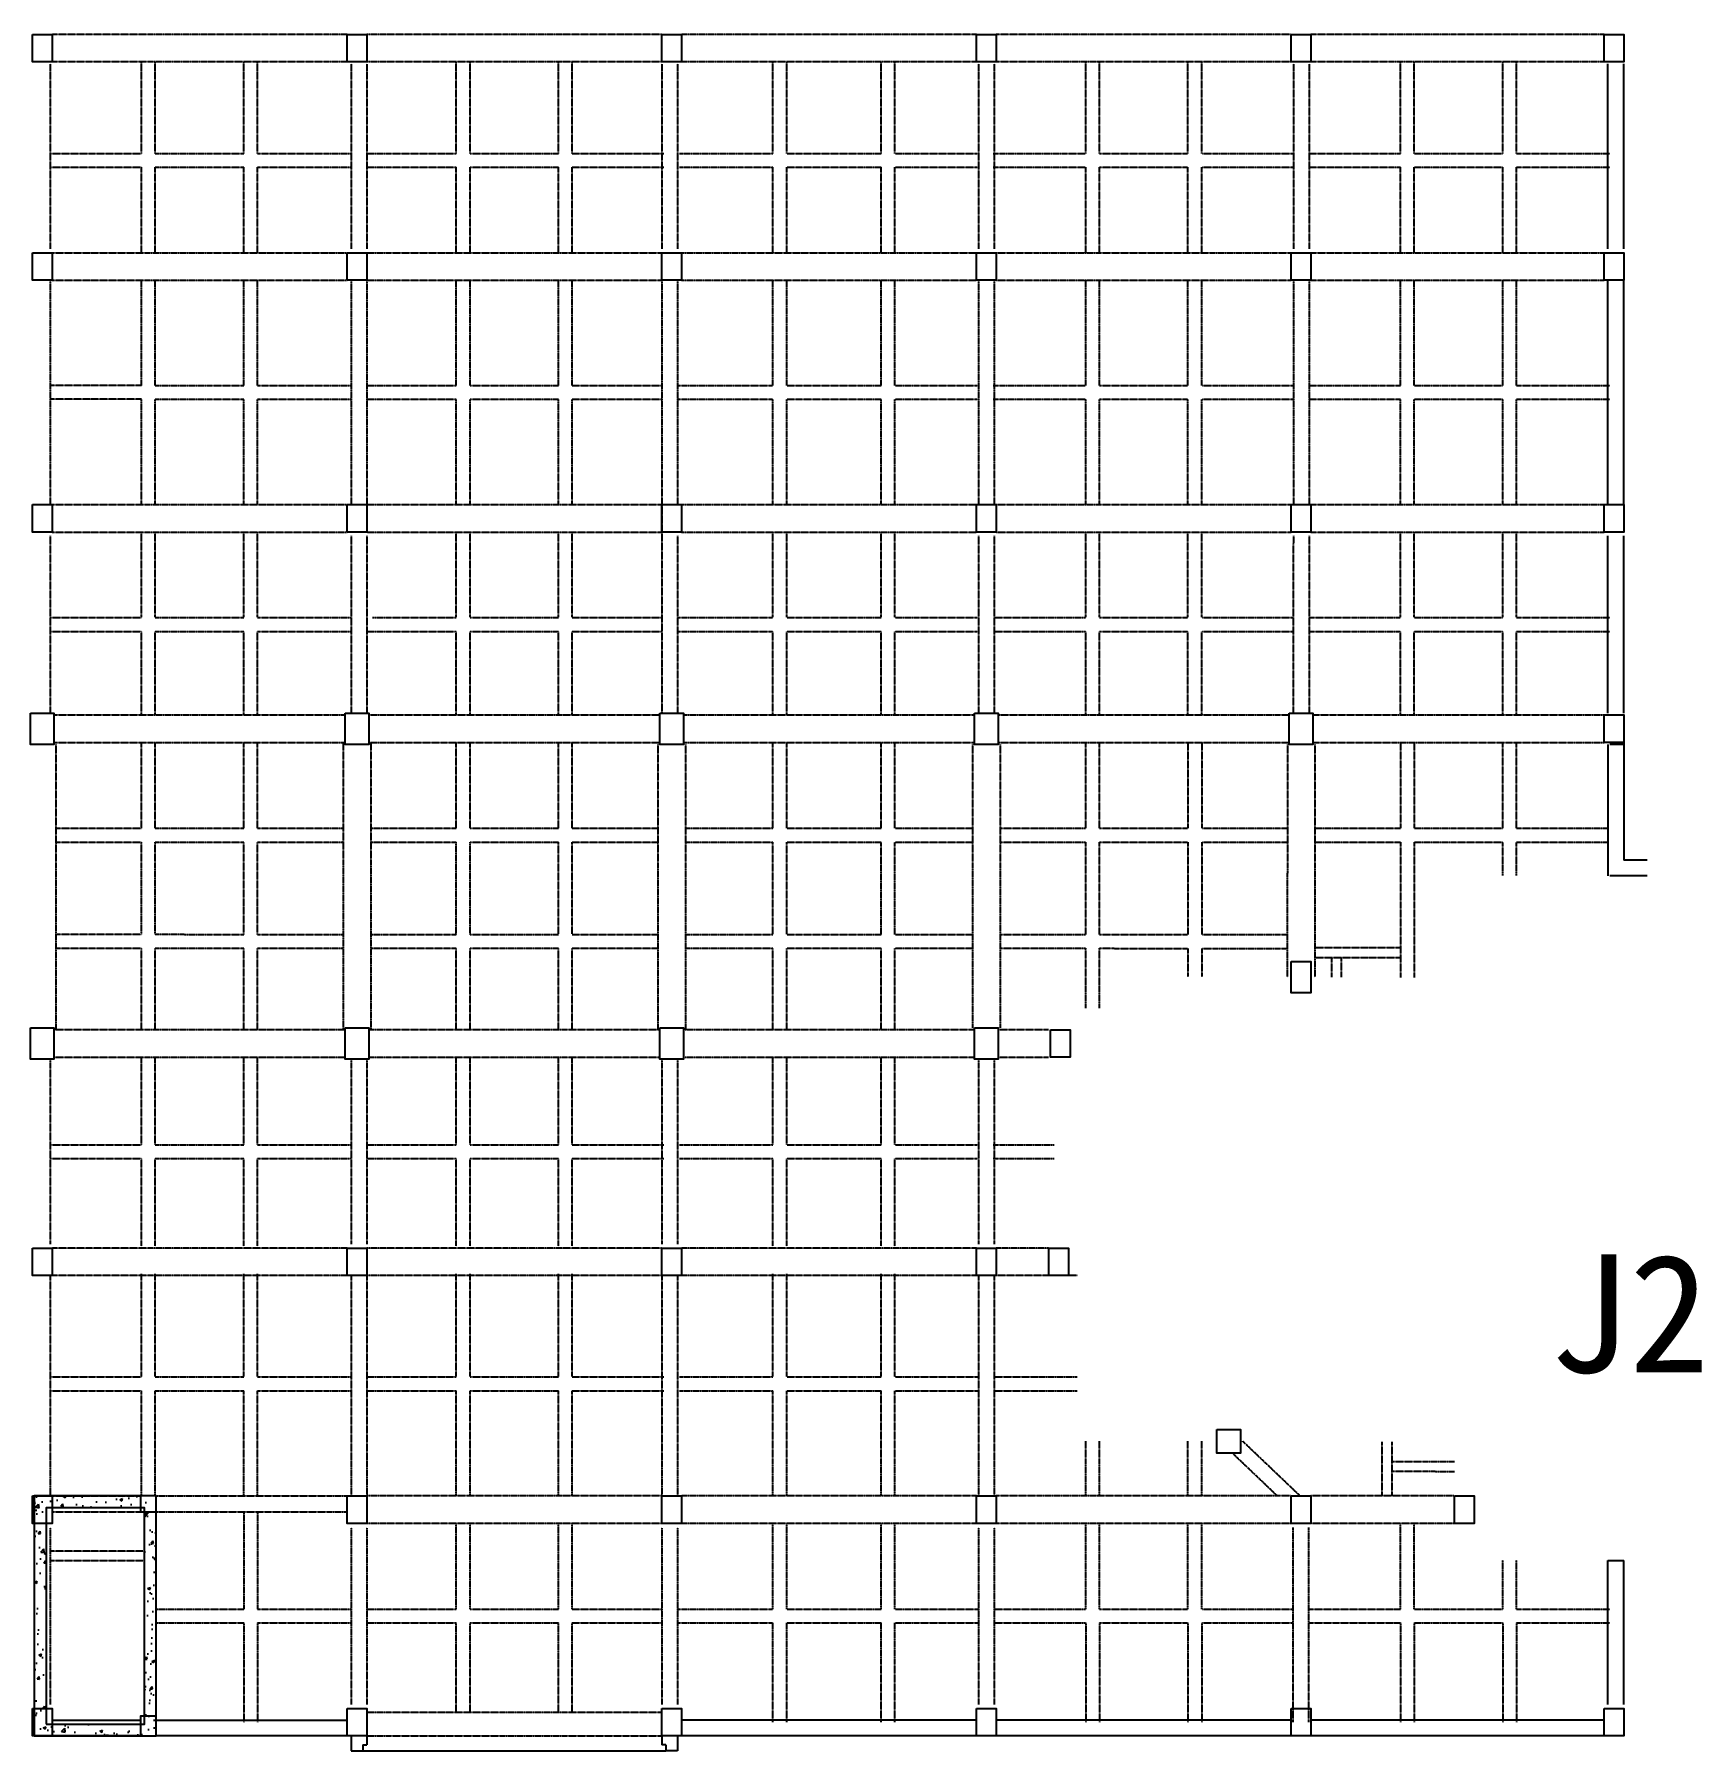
# Model space of a CAD drawing. Extents: x -1348811 to 123514, y -640545 to 749356.
# Drawn here: x -373011 to -330629, y -128634 to -85009 of the extents above; entities that cross this region are included whole.
import ezdxf
from ezdxf.enums import TextEntityAlignment as Align

# ---------------------------------------------------------------- set-up
doc = ezdxf.new("R2010")
doc.units = 0
doc.header["$LTSCALE"] = 10
doc.header["$MEASUREMENT"] = 0
doc.linetypes.add('DASHED2', pattern=[0.375, 0.25, -0.125])
doc.linetypes.add('常规', pattern=[20, 10, 0, 10])
for name, color, linetype in [('BEAM', 4, 'DASHED2'), ('BEAM_SE', 144, 'DASHED2'), ('COLU', 1, 'CONTINUOUS'), ('cx', 60, 'CONTINUOUS'), ('jlq', 1, 'CONTINUOUS'), ('WALL_HATCH', 9, 'CONTINUOUS'), ('图框', 7, 'CONTINUOUS')]:
    doc.layers.add(name, color=color, linetype=linetype)
doc.layers.add('RD-Line', color=2, linetype='常规', lineweight=0)
doc.styles.add('黑体', font='simhei.ttf')

# ---------------------------------------------------------------- blocks, each defined once
blk = doc.blocks.new('A$C6F315E46')
at = {"layer": 'WALL_HATCH'}
h = blk.add_hatch(dxfattribs=at)
h.set_pattern_fill('AR-CONC', color=256, scale=100, style=0)
h.set_pattern_definition([(50, (348699.9, 69814.5), (717.2602, -62.7521), [75, -825]), (355, (348699.9, 69814.5), (-138.7513, 752.1921), [60, -660]), (100.4514, (348759.65, 69809.3), (578.5094, 689.4395), [63.7402, -701.1421]), (46.1842, (348699.9, 70014.5), (1067.241, -165.519), [112.5, -1237.5]), (96.6356, (348788.8, 70000.7), (934.6627, 974.118), [95.6103, -1051.713]), (351.1842, (348699.9, 70014.5), (934.662, 974.1186), [90, -990]), (21, (348799.9, 69964.5), (596.9071, -402.6189), [75, -825]), (326, (348799.9, 69964.5), (243.3153, 725.15), [60, -660]), (71.4514, (348849.6, 69930.96), (840.2226, 322.5305), [63.7402, -701.1421]), (37.5, (348699.88, 69814.5), (12.15986, 332.89385), [0, -652, 0, -670, 0, -662.5]), (7.5, (348699.88, 69814.5), (263.06954, 394.4117), [0, -382, 0, -637, 0, -252.5]), (327.5, (348476.88, 69814.5), (533.82244, -22.55487), [0, -250, 0, -780, 0, -1035]), (317.5, (348376.9, 69814.5), (583.18617, 100.105), [0, -325, 0, -518, 0, -735])])
h.paths.add_polyline_path([(-8400, 100133), (-8400, 94033), (-5300, 94033), (-5300, 100133)])
h.paths.add_polyline_path([(-5600, 99833), (-5600, 94333), (-8100, 94333), (-8100, 99833)], flags=16)
at = {"layer": 'BEAM'}
for p, q in [((-450, 137283), (-7950, 137283)), ((7550, 137283), (50, 137283)), ((15550, 137283), (8050, 137283)), ((23550, 137283), (16050, 137283)), ((31500, 137283), (24050, 137283)), ((-450, 136583), (-7950, 136583)), ((7550, 136583), (50, 136583)), ((15550, 136583), (8050, 136583)), ((23550, 136583), (16050, 136583)), ((31500, 136583), (24050, 136583)), ((-8000, 136533), (-8000, 131833)), ((-350, 136533), (-350, 131833)), ((50, 136533), (50, 131833)), ((7550, 136533), (7550, 131833)), ((7950, 136533), (7950, 131833)), ((15600, 136533), (15600, 131833)), ((16000, 136533), (16000, 131833)), ((23606, 136533), (23605, 131833)), ((24006, 136533), (24005, 131833)), ((-7950, 131733), (-450, 131733)), ((50, 131733), (7550, 131733)), ((8050, 131733), (15550, 131733)), ((16050, 131733), (23550, 131733)), ((24050, 131733), (31500, 131733)), ((-8000, 131033), (-8000, 125333)), ((-7950, 131033), (-450, 131033)), ((-350, 131033), (-350, 125333)), ((50, 131033), (7550, 131033)), ((50, 131033), (50, 125333)), ((7550, 131033), (7550, 120033)), ((7950, 131033), (7950, 125333)), ((8050, 131033), (15550, 131033)), ((15600, 131033), (15600, 125333)), ((16000, 131033), (16000, 125333)), ((16050, 131033), (23550, 131033)), ((23604, 131033), (23603, 125333)), ((24004, 131033), (24003, 125333)), ((24050, 131033), (31500, 131033)), ((-7950, 125333), (-450, 125333)), ((50, 125333), (7550, 125333)), ((8050, 125333), (15550, 125333)), ((16050, 125333), (23550, 125333)), ((24050, 125333), (31500, 125333)), ((-8000, 124533), (-8000, 120033)), ((-7950, 124633), (-450, 124633)), ((-350, 124533), (-350, 120033)), ((50, 124633), (7550, 124633)), ((50, 124533), (50, 120033)), ((7950, 124533), (7950, 120033)), ((8050, 124633), (15550, 124633)), ((15600, 124533), (15600, 120033)), ((16000, 124533), (16000, 120033)), ((16050, 124633), (23550, 124633)), ((23603, 124533), (23602, 120033)), ((24003, 124533), (24002, 120033)), ((24050, 124633), (31500, 124633)), ((-7900, 119983), (-500, 119983)), ((100, 119983), (7500, 119983)), ((8100, 119983), (15500, 119983)), ((16100, 119983), (23500, 119983)), ((24100, 119983), (31500, 119983)), ((-7900, 119283), (-500, 119283)), ((-7850, 119233), (-7850, 111979)), ((-550, 119283), (-550, 111979)), ((100, 119283), (7500, 119283)), ((150, 119283), (150, 111979)), ((7450, 119233), (7450, 111979)), ((8100, 119283), (15500, 119283)), ((8150, 119233), (8150, 111979)), ((15450, 119233), (15450, 112033)), ((16100, 119283), (23500, 119283)), ((16150, 119233), (16150, 112033)), ((23451, 119233), (23450, 113320)), ((24100, 119283), (31500, 119283)), ((24151, 119233), (24150, 113318)), ((32000, 119233), (32000, 116495)), ((-500, 111979), (-7900, 111979)), ((7500, 111979), (100, 111979)), ((15500, 111979), (8100, 111979)), ((17383, 111979), (16100, 111979)), ((-500, 111279), (-7900, 111279)), ((7500, 111279), (100, 111279)), ((15500, 111279), (8100, 111279)), ((17383, 111279), (16100, 111279)), ((-8000, 111233), (-8000, 106533)), ((-350, 111233), (-350, 106533)), ((50, 111233), (50, 106533)), ((7550, 111233), (7550, 106533)), ((7950, 111233), (7950, 106533)), ((15600, 111233), (15600, 106533)), ((16000, 111233), (16000, 106533)), ((-450, 106433), (-7950, 106433)), ((7550, 106433), (50, 106433)), ((15550, 106433), (8050, 106433)), ((17387, 106433), (16050, 106433)), ((-8000, 105733), (-8000, 100133)), ((-450, 105733), (-7950, 105733)), ((-350, 105733), (-350, 100133)), ((50, 105733), (50, 100133)), ((7550, 105733), (50, 105733)), ((7550, 105733), (7550, 100133)), ((7950, 105733), (7950, 100133)), ((15550, 105733), (8050, 105733)), ((15600, 105733), (15600, 100133)), ((16000, 105733), (16000, 100133)), ((18116, 105733), (16050, 105733)), ((23196, 100133), (22053, 101223)), ((23775, 100133), (22317, 101523)), ((-7950, 100133), (-5700, 100133)), ((-5300, 100133), (-450, 100133)), ((7550, 100133), (50, 100133)), ((15550, 100133), (8050, 100133)), ((23550, 100133), (16050, 100133)), ((27698, 100133), (24050, 100133)), ((-7950, 99733), (-5700, 99733)), ((-5600, 94533), (-5600, 99633)), ((-5300, 99733), (-450, 99733)), ((-5300, 94533), (-5300, 99633)), ((-8000, 99333), (-8000, 94833)), ((-350, 99333), (-350, 94833)), ((7550, 99433), (50, 99433)), ((50, 99333), (50, 94833)), ((7550, 99333), (7550, 94833)), ((7950, 99333), (7950, 94833)), ((15550, 99433), (8050, 99433)), ((15600, 99333), (15600, 94833)), ((16000, 99333), (16000, 94833)), ((23550, 99433), (16050, 99433)), ((23600, 94383), (23600, 99333)), ((24000, 94383), (24000, 99333)), ((27698, 99433), (24050, 99433)), ((-5600, 98733), (-8000, 98733)), ((-5600, 98483), (-8000, 98483)), ((50, 94633), (7550, 94633)), ((50, 94033), (7550, 94033))]:
    blk.add_line(p, q, dxfattribs=at)
at = {"layer": 'BEAM_SE'}
for p, q in [((-5675, 134258), (-5675, 136583)), ((-5325, 134258), (-5325, 136583)), ((-3075, 134258), (-3075, 136583)), ((-2725, 134258), (-2725, 136583)), ((2325, 134258), (2325, 136583)), ((2675, 134258), (2675, 136583)), ((4925, 134258), (4925, 136583)), ((5275, 134258), (5275, 136583)), ((10375, 134258), (10375, 136583)), ((10725, 134258), (10725, 136583)), ((13125, 134258), (13125, 136583)), ((13475, 134258), (13475, 136583)), ((18325, 134258), (18325, 136583)), ((18675, 134258), (18675, 136583)), ((20925, 134258), (20925, 136583)), ((21275, 134258), (21275, 136583)), ((26325, 134258), (26325, 136583)), ((26675, 134258), (26675, 136583)), ((28925, 134258), (28925, 136583)), ((29275, 134258), (29275, 136583)), ((-8000, 134258), (-5675, 134258)), ((-5325, 134258), (-3075, 134258)), ((-2725, 134258), (-350, 134258)), ((50, 134258), (2325, 134258)), ((2675, 134258), (4925, 134258)), ((5275, 134258), (7600, 134258)), ((8000, 134258), (10375, 134258)), ((10725, 134258), (13125, 134258)), ((13475, 134258), (15577, 134258)), ((15977, 134258), (18325, 134258)), ((18675, 134258), (20925, 134258)), ((21275, 134258), (23605, 134258)), ((24005, 134258), (26325, 134258)), ((26675, 134258), (28925, 134258)), ((29275, 134258), (31650, 134258)), ((-8000, 133908), (-5675, 133908)), ((-5675, 131733), (-5675, 133908)), ((-5325, 133908), (-3075, 133908)), ((-5325, 131733), (-5325, 133908)), ((-3075, 131733), (-3075, 133908)), ((-2725, 133908), (-350, 133908)), ((-2725, 131733), (-2725, 133908)), ((50, 133908), (2325, 133908)), ((2325, 131733), (2325, 133908)), ((2675, 133908), (4925, 133908)), ((2675, 131733), (2675, 133908)), ((4925, 131733), (4925, 133908)), ((5275, 133908), (7600, 133908)), ((5275, 131733), (5275, 133908)), ((8000, 133908), (10375, 133908)), ((10375, 131733), (10375, 133908)), ((10725, 133908), (13125, 133908)), ((10725, 131733), (10725, 133908)), ((13125, 131733), (13125, 133908)), ((13475, 133908), (15577, 133908)), ((13475, 131733), (13475, 133908)), ((15977, 133908), (18325, 133908)), ((18325, 131733), (18325, 133908)), ((18675, 133908), (20925, 133908)), ((18675, 131733), (18675, 133908)), ((20925, 131733), (20925, 133908)), ((21275, 133908), (23605, 133908)), ((21275, 131733), (21275, 133908)), ((24005, 133908), (26325, 133908)), ((26325, 131733), (26325, 133908)), ((26675, 133908), (28925, 133908)), ((26675, 131733), (26675, 133908)), ((28925, 131733), (28925, 133908)), ((29275, 133908), (31650, 133908)), ((29275, 131733), (29275, 133908)), ((-5675, 128358), (-5675, 131033)), ((-5325, 128358), (-5325, 131033)), ((-3075, 128358), (-3075, 131033)), ((-2725, 128358), (-2725, 131033)), ((2325, 128358), (2325, 131033)), ((2675, 128358), (2675, 131033)), ((4925, 128358), (4925, 131033)), ((5275, 128358), (5275, 131033)), ((10375, 128358), (10375, 131033)), ((10725, 128358), (10725, 131033)), ((13125, 128358), (13125, 131033)), ((13475, 128358), (13475, 131033)), ((18325, 128358), (18325, 131033)), ((18675, 128358), (18675, 131033)), ((20925, 128358), (20925, 131033)), ((21275, 128358), (21275, 131033)), ((26325, 128358), (26325, 131033)), ((26675, 128358), (26675, 131033)), ((28925, 128358), (28925, 131033)), ((29275, 128358), (29275, 131033)), ((-5675, 128358), (-8000, 128358)), ((-5325, 128358), (-3075, 128358)), ((-2725, 128358), (-350, 128358)), ((50, 128358), (2325, 128358)), ((2675, 128358), (4925, 128358)), ((5275, 128358), (7550, 128358)), ((7950, 128358), (10375, 128358)), ((10725, 128358), (13125, 128358)), ((13475, 128358), (15577, 128358)), ((15977, 128358), (18325, 128358)), ((18675, 128358), (20925, 128358)), ((21275, 128358), (23604, 128358)), ((24004, 128358), (26325, 128358)), ((26675, 128358), (28925, 128358)), ((29275, 128358), (31650, 128358)), ((-5675, 128008), (-8000, 128008)), ((-5675, 125333), (-5675, 128008)), ((-5325, 128008), (-3075, 128008)), ((-5325, 125333), (-5325, 128008)), ((-3075, 125333), (-3075, 128008)), ((-2725, 128008), (-350, 128008)), ((-2725, 125333), (-2725, 128008)), ((50, 128008), (2325, 128008)), ((2325, 125333), (2325, 128008)), ((2675, 128008), (4925, 128008)), ((2675, 125333), (2675, 128008)), ((4925, 125333), (4925, 128008)), ((5275, 128008), (7550, 128008)), ((5275, 125333), (5275, 128008)), ((7950, 128008), (10375, 128008)), ((10375, 125333), (10375, 128008)), ((10725, 128008), (13125, 128008)), ((10725, 125333), (10725, 128008)), ((13125, 125333), (13125, 128008)), ((13475, 128008), (15577, 128008)), ((13475, 125333), (13475, 128008)), ((15977, 128008), (18325, 128008)), ((18325, 125333), (18325, 128008)), ((18675, 128008), (20925, 128008)), ((18675, 125333), (18675, 128008)), ((20925, 125333), (20925, 128008)), ((21275, 128008), (23604, 128008)), ((21275, 125333), (21275, 128008)), ((24004, 128008), (26325, 128008)), ((26325, 125333), (26325, 128008)), ((26675, 128008), (28925, 128008)), ((26675, 125333), (26675, 128008)), ((28925, 125333), (28925, 128008)), ((29275, 128008), (31650, 128008)), ((29275, 125333), (29275, 128008)), ((-5675, 122458), (-5675, 124633)), ((-5325, 122458), (-5325, 124633)), ((-3075, 122458), (-3075, 124633)), ((-2725, 122458), (-2725, 124633)), ((2325, 122458), (2325, 124633)), ((2675, 122458), (2675, 124633)), ((4925, 122458), (4925, 124633)), ((5275, 122458), (5275, 124633)), ((10375, 122458), (10375, 124633)), ((10725, 122458), (10725, 124633)), ((13125, 122458), (13125, 124633)), ((13475, 122458), (13475, 124633)), ((18325, 122458), (18325, 124633)), ((18675, 122458), (18675, 124633)), ((20925, 122458), (20925, 124633)), ((21275, 122458), (21275, 124633)), ((26325, 122458), (26325, 124633)), ((26675, 122458), (26675, 124633)), ((28925, 122458), (28925, 124633)), ((29275, 122458), (29275, 124633)), ((-8000, 122458), (-5675, 122458)), ((-5325, 122458), (-3075, 122458)), ((-2725, 122458), (-350, 122458)), ((200, 122458), (2325, 122458)), ((2675, 122458), (4925, 122458)), ((5275, 122458), (7550, 122458)), ((7950, 122458), (10375, 122458)), ((10725, 122458), (13125, 122458)), ((13475, 122458), (15577, 122458)), ((16000, 122458), (18325, 122458)), ((18675, 122458), (20925, 122458)), ((21275, 122458), (23602, 122458)), ((24002, 122458), (26325, 122458)), ((26675, 122458), (28925, 122458)), ((29275, 122458), (31650, 122458)), ((-8000, 122108), (-5675, 122108)), ((-5675, 119983), (-5675, 122108)), ((-5325, 122108), (-3075, 122108)), ((-5325, 119983), (-5325, 122108)), ((-3075, 119983), (-3075, 122108)), ((-2725, 122108), (-350, 122108)), ((-2725, 119983), (-2725, 122108)), ((50, 122108), (2325, 122108)), ((2325, 119983), (2325, 122108)), ((2675, 122108), (4925, 122108)), ((2675, 119983), (2675, 122108)), ((4925, 119983), (4925, 122108)), ((5275, 122108), (7550, 122108)), ((5275, 119983), (5275, 122108)), ((7950, 122108), (10375, 122108)), ((10375, 119983), (10375, 122108)), ((10725, 122108), (13125, 122108)), ((10725, 119983), (10725, 122108)), ((13125, 119983), (13125, 122108)), ((13475, 122108), (15577, 122108)), ((13475, 119983), (13475, 122108)), ((16000, 122108), (18325, 122108)), ((18325, 119983), (18325, 122108)), ((18675, 122108), (20925, 122108)), ((18675, 119983), (18675, 122108)), ((20925, 119983), (20925, 122108)), ((21275, 122108), (23602, 122108)), ((21275, 119983), (21275, 122108)), ((24002, 122108), (26325, 122108)), ((26325, 119983), (26325, 122108)), ((26675, 122108), (28925, 122108)), ((26675, 119983), (26675, 122108)), ((28925, 119983), (28925, 122108)), ((29275, 122108), (31650, 122108)), ((29275, 119983), (29275, 122108)), ((-5675, 117102), (-5675, 119283)), ((-5325, 117102), (-5325, 119283)), ((-3075, 117102), (-3075, 119283)), ((-2725, 117102), (-2725, 119283)), ((2325, 117102), (2325, 119283)), ((2675, 117102), (2675, 119283)), ((4925, 117102), (4925, 119283)), ((5275, 117102), (5275, 119283)), ((10375, 117102), (10375, 119283)), ((10725, 117102), (10725, 119283)), ((13125, 117102), (13125, 119283)), ((13475, 117102), (13475, 119283)), ((18325, 117102), (18325, 119283)), ((18675, 117102), (18675, 119283)), ((20925, 119283), (20925, 117102)), ((21275, 119283), (21275, 117102)), ((26325, 119283), (26325, 117102)), ((26675, 119283), (26675, 117102)), ((28925, 117102), (28925, 119283)), ((29275, 117102), (29275, 119283)), ((-7850, 117102), (-5675, 117102)), ((-5325, 117102), (-3075, 117102)), ((-2725, 117102), (-550, 117102)), ((150, 117102), (2325, 117102)), ((2675, 117102), (4925, 117102)), ((5275, 117102), (7450, 117102)), ((8150, 117102), (10375, 117102)), ((10725, 117102), (13125, 117102)), ((13475, 117102), (15450, 117102)), ((16150, 117102), (18325, 117102)), ((18675, 117102), (20925, 117102)), ((21275, 117102), (23451, 117102)), ((24151, 117102), (26325, 117102)), ((26675, 117102), (28925, 117102)), ((29275, 117102), (31600, 117102)), ((-7850, 116752), (-5675, 116752)), ((-5675, 114408), (-5675, 116752)), ((-5325, 116752), (-3075, 116752)), ((-5325, 114408), (-5325, 116752)), ((-3075, 114407), (-3075, 116752)), ((-2725, 116752), (-550, 116752)), ((-2725, 114407), (-2725, 116752)), ((150, 116752), (2325, 116752)), ((2325, 114406), (2325, 116752)), ((2675, 116752), (4925, 116752)), ((2675, 114406), (2675, 116752)), ((4925, 114405), (4925, 116752)), ((5275, 116752), (7450, 116752)), ((5275, 114405), (5275, 116752)), ((8150, 116752), (10375, 116752)), ((10375, 114404), (10375, 116752)), ((10725, 116752), (13125, 116752)), ((10725, 114404), (10725, 116752)), ((13125, 114403), (13125, 116752)), ((13475, 116752), (15450, 116752)), ((13475, 114403), (13475, 116752)), ((16150, 116752), (18325, 116752)), ((18325, 114402), (18325, 116752)), ((18675, 116752), (20925, 116752)), ((18675, 114402), (18675, 116752)), ((20925, 116752), (20925, 114401)), ((21275, 116752), (23451, 116752)), ((21275, 116752), (21275, 114401)), ((24151, 116752), (26325, 116752)), ((26325, 116752), (26323, 113311)), ((26675, 116752), (26673, 113311)), ((26675, 116752), (28925, 116752)), ((28925, 115903), (28925, 116752)), ((29275, 116752), (31600, 116752)), ((29275, 115903), (29275, 116752)), ((-7850, 114408), (-5675, 114408)), ((-5325, 114408), (-3075, 114407)), ((-2725, 114407), (-550, 114406)), ((150, 114406), (2325, 114406)), ((2675, 114406), (4925, 114405)), ((5275, 114405), (7450, 114404)), ((8150, 114404), (10375, 114404)), ((10725, 114404), (13125, 114403)), ((13475, 114403), (15450, 114402)), ((16150, 114402), (18325, 114402)), ((18675, 114402), (20925, 114401)), ((21275, 114401), (23450, 114400)), ((-7850, 114058), (-5675, 114058)), ((-5675, 111979), (-5675, 114058)), ((-5325, 114058), (-3075, 114057)), ((-5325, 111979), (-5325, 114058)), ((-3075, 111979), (-3075, 114057)), ((-2725, 114057), (-550, 114056)), ((-2725, 111979), (-2725, 114057)), ((150, 114056), (2325, 114056)), ((2325, 111979), (2325, 114056)), ((2675, 114056), (4925, 114055)), ((2675, 111979), (2675, 114056)), ((4925, 111979), (4925, 114055)), ((5275, 114055), (7450, 114054)), ((5275, 111979), (5275, 114055)), ((8150, 114054), (10375, 114054)), ((10375, 111979), (10375, 114054)), ((10725, 114054), (13125, 114053)), ((10725, 111979), (10725, 114054)), ((13125, 111979), (13125, 114053)), ((13475, 114053), (15450, 114052)), ((13475, 111979), (13475, 114053)), ((16150, 114052), (18325, 114052)), ((18325, 112535), (18325, 114052)), ((18675, 114052), (20925, 114051)), ((18675, 112535), (18675, 114052)), ((20925, 114051), (20925, 113327)), ((21275, 114051), (21275, 113327)), ((21275, 114051), (23450, 114050)), ((26323, 114061), (24150, 114061)), ((26323, 113811), (24150, 113811)), ((24573, 113811), (24571, 113317)), ((24823, 113815), (24821, 113316)), ((-5675, 109058), (-5675, 111279)), ((-5325, 109058), (-5325, 111279)), ((-3075, 109058), (-3075, 111279)), ((-2725, 109058), (-2725, 111279)), ((2325, 109058), (2325, 111279)), ((2675, 109058), (2675, 111279)), ((4925, 109058), (4925, 111279)), ((5275, 109058), (5275, 111279)), ((10375, 109058), (10375, 111279)), ((10725, 109058), (10725, 111279)), ((13125, 109058), (13125, 111279)), ((13475, 109058), (13475, 111279)), ((-8000, 109058), (-5675, 109058)), ((-8000, 108708), (-5675, 108708)), ((-5675, 106483), (-5675, 108708)), ((-5325, 109058), (-3075, 109058)), ((-5325, 108708), (-3075, 108708)), ((-5325, 106483), (-5325, 108708)), ((-3075, 106483), (-3075, 108708)), ((-2725, 109058), (-350, 109058)), ((-2725, 108708), (-350, 108708)), ((-2725, 106483), (-2725, 108708)), ((50, 109058), (2325, 109058)), ((50, 108708), (2325, 108708)), ((2325, 106483), (2325, 108708)), ((2675, 109058), (4925, 109058)), ((2675, 108708), (4925, 108708)), ((2675, 106483), (2675, 108708)), ((4925, 106483), (4925, 108708)), ((5275, 109058), (7600, 109058)), ((5275, 108708), (7600, 108708)), ((5275, 106483), (5275, 108708)), ((8000, 109058), (10375, 109058)), ((8000, 108708), (10375, 108708)), ((10375, 106483), (10375, 108708)), ((10725, 109058), (13125, 109058)), ((10725, 108708), (13125, 108708)), ((10725, 106483), (10725, 108708)), ((13125, 106483), (13125, 108708)), ((13475, 109058), (15577, 109058)), ((13475, 108708), (15577, 108708)), ((13475, 106483), (13475, 108708)), ((15977, 109058), (17525, 109058)), ((15977, 108708), (17525, 108708)), ((-5675, 103158), (-5675, 105783)), ((-5325, 103158), (-5325, 105783)), ((-3075, 103158), (-3075, 105783)), ((-2725, 103158), (-2725, 105783)), ((2325, 103158), (2325, 105783)), ((2675, 103158), (2675, 105783)), ((4925, 103158), (4925, 105783)), ((5275, 103158), (5275, 105783)), ((10375, 103158), (10375, 105783)), ((10725, 103158), (10725, 105783)), ((13125, 103158), (13125, 105783)), ((13475, 103158), (13475, 105783)), ((-8000, 103158), (-5675, 103158)), ((-5325, 103158), (-3075, 103158)), ((-2725, 103158), (-350, 103158)), ((50, 103158), (2325, 103158)), ((2675, 103158), (4925, 103158)), ((5275, 103158), (7600, 103158)), ((8000, 103158), (10375, 103158)), ((10725, 103158), (13125, 103158)), ((13475, 103158), (15600, 103158)), ((16000, 103158), (18107, 103158)), ((-8000, 102808), (-5675, 102808)), ((-5675, 100133), (-5675, 102808)), ((-5325, 102808), (-3075, 102808)), ((-5325, 100133), (-5325, 102808)), ((-3075, 100133), (-3075, 102808)), ((-2725, 102808), (-350, 102808)), ((-2725, 100133), (-2725, 102808)), ((50, 102808), (2325, 102808)), ((2325, 100133), (2325, 102808)), ((2675, 102808), (4925, 102808)), ((2675, 100133), (2675, 102808)), ((4925, 100133), (4925, 102808)), ((5275, 102808), (7600, 102808)), ((5275, 100133), (5275, 102808)), ((8000, 102808), (10375, 102808)), ((10375, 100133), (10375, 102808)), ((10725, 102808), (13125, 102808)), ((10725, 100133), (10725, 102808)), ((13125, 100133), (13125, 102808)), ((13475, 102808), (15600, 102808)), ((13475, 100133), (13475, 102808)), ((16000, 102808), (18107, 102808)), ((18325, 100133), (18325, 101527)), ((18675, 100133), (18675, 101527)), ((20925, 100133), (20925, 101527)), ((21275, 100133), (21275, 101527)), ((25853, 101512), (25853, 100133)), ((26103, 101512), (26103, 100133)), ((26103, 101012), (27700, 101007)), ((26103, 100762), (27700, 100757)), ((-3075, 99733), (-3075, 97258)), ((-2725, 99733), (-2725, 97258)), ((2325, 97258), (2325, 99433)), ((2675, 97258), (2675, 99433)), ((4925, 97258), (4925, 99433)), ((5275, 97258), (5275, 99433)), ((10375, 97258), (10375, 99433)), ((10725, 97258), (10725, 99433)), ((13125, 97258), (13125, 99433)), ((13475, 97258), (13475, 99433)), ((18325, 97258), (18325, 99433)), ((18675, 97258), (18675, 99433)), ((20925, 97258), (20925, 99433)), ((21275, 97258), (21275, 99433)), ((26325, 97258), (26325, 99433)), ((26675, 97258), (26675, 99433)), ((28925, 97258), (28925, 98503)), ((29275, 97258), (29275, 98503)), ((-5300, 97258), (-3075, 97258)), ((-5300, 96908), (-3075, 96908)), ((-3075, 96908), (-3075, 94383)), ((-2725, 97258), (-350, 97258)), ((-2725, 96908), (-2725, 94383)), ((-2725, 96908), (-350, 96908)), ((50, 97258), (2325, 97258)), ((50, 96908), (2325, 96908)), ((2325, 94633), (2325, 96908)), ((2675, 97258), (4925, 97258)), ((2675, 96908), (4925, 96908)), ((2675, 94633), (2675, 96908)), ((4925, 94633), (4925, 96908)), ((5275, 97258), (7550, 97258)), ((5275, 96908), (7550, 96908)), ((5275, 94633), (5275, 96908)), ((7950, 97258), (10375, 97258)), ((7950, 96908), (10375, 96908)), ((10375, 94383), (10375, 96908)), ((10725, 97258), (13125, 97258)), ((10725, 96908), (13125, 96908)), ((10725, 94383), (10725, 96908)), ((13125, 94383), (13125, 96908)), ((13475, 97258), (15600, 97258)), ((13475, 96908), (15600, 96908)), ((13475, 94383), (13475, 96908)), ((16000, 97258), (18325, 97258)), ((16000, 96908), (18325, 96908)), ((18325, 96908), (18325, 94383)), ((18675, 97258), (20925, 97258)), ((18675, 96908), (20925, 96908)), ((18675, 96908), (18675, 94383)), ((20925, 96908), (20925, 94383)), ((21275, 97258), (23600, 97258)), ((21275, 96908), (23600, 96908)), ((21275, 96908), (21275, 94383)), ((24000, 97258), (26325, 97258)), ((24000, 96908), (26325, 96908)), ((26325, 96908), (26325, 94383)), ((26675, 97258), (28925, 97258)), ((26675, 96908), (28925, 96908)), ((26675, 96908), (26675, 94383)), ((28925, 96908), (28925, 94383)), ((29275, 97258), (31650, 97258)), ((29275, 96908), (31650, 96908)), ((29275, 96908), (29275, 94383))]:
    blk.add_line(p, q, dxfattribs=at)
at = {"layer": 'COLU'}
for points in [[(-8450, 137283), (-7950, 137283), (-7950, 136583), (-8450, 136583)], [(-450, 137283), (50, 137283), (50, 136583), (-450, 136583)], [(7550, 137283), (8050, 137283), (8050, 136583), (7550, 136583)], [(15550, 137283), (16050, 137283), (16050, 136583), (15550, 136583)], [(23550, 137283), (24050, 137283), (24050, 136583), (23550, 136583)], [(31500, 137283), (32000, 137283), (32000, 136583), (31500, 136583)], [(-8450, 131733), (-7950, 131733), (-7950, 131033), (-8450, 131033)], [(-450, 131733), (50, 131733), (50, 131033), (-450, 131033)], [(7550, 131733), (8050, 131733), (8050, 131033), (7550, 131033)], [(15550, 131733), (16050, 131733), (16050, 131033), (15550, 131033)], [(23550, 131733), (24050, 131733), (24050, 131033), (23550, 131033)], [(31500, 131733), (32000, 131733), (32000, 131033), (31500, 131033)], [(-8450, 125333), (-7950, 125333), (-7950, 124633), (-8450, 124633)], [(-450, 125333), (50, 125333), (50, 124633), (-450, 124633)], [(7550, 125333), (8050, 125333), (8050, 124633), (7550, 124633)], [(15550, 125333), (16050, 125333), (16050, 124633), (15550, 124633)], [(23550, 125333), (24050, 125333), (24050, 124633), (23550, 124633)], [(31500, 125333), (32000, 125333), (32000, 124633), (31500, 124633)], [(-8500, 120033), (-7900, 120033), (-7900, 119233), (-8500, 119233)], [(-500, 120033), (100, 120033), (100, 119233), (-500, 119233)], [(7500, 120033), (8100, 120033), (8100, 119233), (7500, 119233)], [(15500, 120033), (16100, 120033), (16100, 119233), (15500, 119233)], [(23500, 120033), (24100, 120033), (24100, 119233), (23500, 119233)], [(31500, 119983), (32000, 119983), (32000, 119283), (31500, 119283)], [(23550, 113720), (24050, 113720), (24050, 112920), (23550, 112920)], [(-8500, 112033), (-7900, 112033), (-7900, 111233), (-8500, 111233)], [(-500, 112033), (100, 112033), (100, 111233), (-500, 111233)], [(7500, 112033), (8100, 112033), (8100, 111233), (7500, 111233)], [(15500, 112033), (16100, 112033), (16100, 111233), (15500, 111233)], [(17434, 111984), (17934, 111984), (17934, 111284), (17434, 111284)], [(-8450, 106433), (-7950, 106433), (-7950, 105733), (-8450, 105733)], [(-450, 106433), (50, 106433), (50, 105733), (-450, 105733)], [(7550, 106433), (8050, 106433), (8050, 105733), (7550, 105733)], [(15550, 106433), (16050, 106433), (16050, 105733), (15550, 105733)], [(17387, 106434), (17887, 106434), (17887, 105734), (17387, 105734)], [(21660, 101823), (22260, 101823), (22260, 101223), (21660, 101223)], [(-8450, 100133), (-7950, 100133), (-7950, 99433), (-8450, 99433)], [(-5300, 100133), (-5700, 100133), (-5700, 99733), (-5300, 99733)], [(-5700, 99733), (-5300, 99733), (-5300, 100133), (-5700, 100133)], [(-450, 100133), (50, 100133), (50, 99433), (-450, 99433)], [(7550, 100133), (8050, 100133), (8050, 99433), (7550, 99433)], [(15550, 100133), (16050, 100133), (16050, 99433), (15550, 99433)], [(23550, 100133), (24050, 100133), (24050, 99433), (23550, 99433)], [(27700, 100133), (28200, 100133), (28200, 99433), (27700, 99433)], [(-8450, 94733), (-7950, 94733), (-7950, 94033), (-8450, 94033)], [(-450, 94733), (50, 94733), (50, 94033), (-450, 94033)], [(7550, 94733), (8050, 94733), (8050, 94033), (7550, 94033)], [(15550, 94733), (16050, 94733), (16050, 94033), (15550, 94033)], [(23550, 94733), (24050, 94733), (24050, 94033), (23550, 94033)], [(31500, 94733), (32000, 94733), (32000, 94033), (31500, 94033)], [(-5300, 94533), (-5700, 94533), (-5700, 94033), (-5300, 94033)]]:
    blk.add_lwpolyline(points, close=True, dxfattribs=at)
at = {"layer": 'cx'}
blk.add_line((-50, 93658), (7650, 93658), dxfattribs=at)
at = {"layer": 'jlq'}
for p, q in [((31600, 131833), (31600, 136533)), ((32000, 131833), (32000, 136533)), ((31600, 125333), (31600, 131033)), ((32000, 125333), (32000, 131033)), ((31600, 120033), (31600, 124533)), ((32000, 120033), (32000, 124533)), ((32000, 119583), (32000, 116293)), ((32000, 119583), (32000, 119583)), ((31600, 119233), (31600, 115893)), ((32000, 119233), (31650, 119233)), ((32597, 116293), (32000, 116293)), ((32597, 115893), (31650, 115893)), ((31600, 98495), (32000, 98494)), ((31600, 94833), (31600, 98495)), ((32000, 94833), (32000, 98494)), ((-7950, 94433), (-5700, 94433)), ((-5300, 94433), (-450, 94433)), ((15550, 94433), (8050, 94433)), ((23550, 94433), (16050, 94433)), ((31500, 94433), (24050, 94433)), ((-5700, 94033), (-7950, 94033)), ((-450, 94033), (-5300, 94033)), ((-350, 94033), (-350, 93658)), ((-50, 93808), (50, 93808)), ((-50, 93808), (-50, 93658)), ((50, 94033), (50, 93808)), ((7550, 94033), (7550, 93808)), ((7650, 93808), (7550, 93808)), ((7650, 93808), (7650, 93658)), ((7950, 94033), (7950, 93658)), ((15550, 94033), (8050, 94033)), ((23550, 94033), (16050, 94033)), ((31500, 94033), (24050, 94033)), ((-350, 93658), (-50, 93658)), ((7950, 93658), (7650, 93658))]:
    blk.add_line(p, q, dxfattribs=at)
for points in [[(-8400, 94033), (-5300, 94033), (-5300, 100133), (-8400, 100133)], [(-8100, 94333), (-5600, 94333), (-5600, 99833), (-8100, 99833)]]:
    blk.add_lwpolyline(points, close=True, dxfattribs=at)
at = {"layer": '图框', "style": '黑体'}
blk.add_text('J2', height=3000, dxfattribs=at).set_placement((32138, 103272), align=Align.CENTER)

msp = doc.modelspace()

# ---------------------------------------------------------------- block references
at = {"layer": 'RD-Line'}
msp.add_blockref('A$C6F315E46', (-364611.2, -222292.9), dxfattribs=at)

doc.saveas('drawing.dxf')
